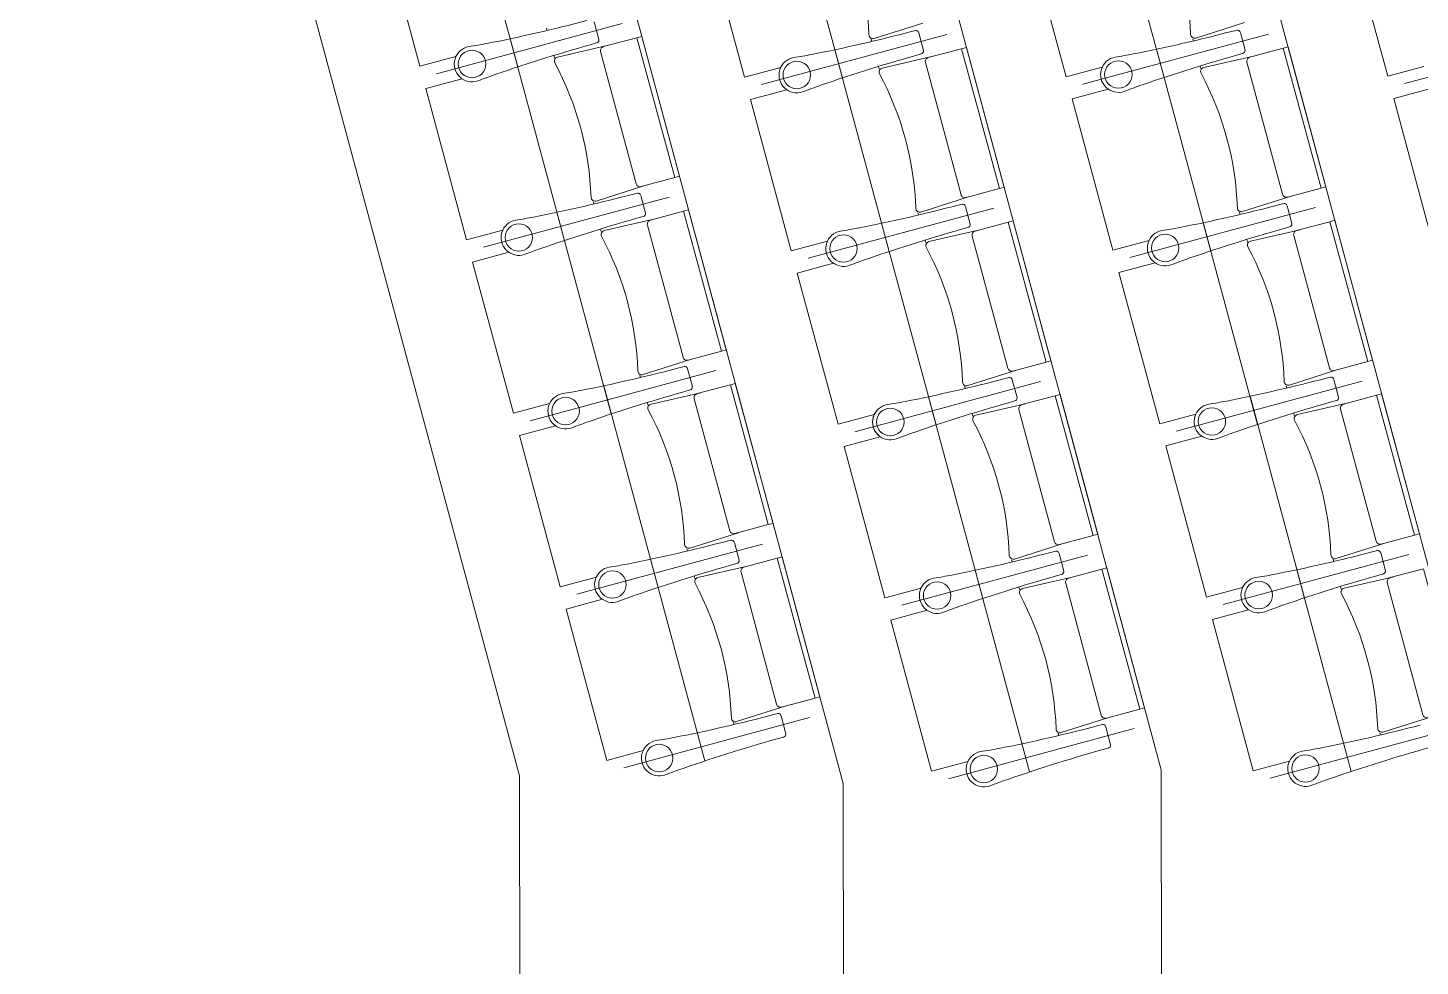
# Model space of a CAD drawing. Header units: millimetres. Extents: x 586 to 1010, y 369 to 668.
# Drawn here: x 692.656 to 696.986, y 479.977 to 482.894 of the extents above; entities that cross this region are included whole.
import ezdxf

# ---------------------------------------------------------------- set-up
doc = ezdxf.new("R2010")
doc.units = ezdxf.units.MM
doc.linetypes.add('CENTER', pattern=[2, 1.25, -0.25, 0.25, -0.25])
doc.linetypes.add('DASHED', pattern=[0.75, 0.5, -0.25])
doc.layers.add('plan line', color=7, linetype='Continuous', lineweight=15)

msp = doc.modelspace()

# ---------------------------------------------------------------- linework, layer by layer
at = {"color": 254, "lineweight": 25}
for points in [[(671.7124, 620.7085), (706.7355, 621.773), (754.2598, 613.8303), (814.6609, 600.1481), (855.7567, 598.0104), (895.0671, 567.0647), (920.0096, 542.0176), (952.0084, 521.2476), (977.2234, 504.6526), (979.6352, 479.2339), (986.3437, 463.8549), (988.7975, 462.3853)], [(654.944, 595.4717), (670.2671, 587.3174), (714.302, 595.1648), (787.0891, 595.1648), (819.3936, 580.9441), (821.0297, 562.8505), (813.4907, 552.7881), (808.7339, 539.6711), (796.4072, 534.7059), (791.0222, 527.249), (791.0222, 507.547), (797.3007, 476.5274), (814.9752, 463.8897), (836.1481, 474.6816), (874.0221, 478.5878), (885.7286, 462.7333), (863.0042, 436.0794), (845.7887, 420.6845), (845.1044, 408.6747)], [(639.2065, 583.4381), (644.7272, 575.638), (657.7961, 553.4401), (668.4043, 543.9291), (682.5178, 548.7307), (692.9838, 555.4778), (711.9339, 556.5828), (734.3456, 532.1334), (750.593, 477.7475), (754.1369, 444.164), (776.4657, 425.4473), (782.6172, 412.2355)]]:
    msp.add_spline(points, degree=3, dxfattribs=at)
at = {"layer": 'plan line'}
for p, q in [((694.1848, 480.569), (692.6579, 486.2317)), ((695.1919, 480.5447), (693.6581, 486.2332)), ((696.1812, 480.5868), (694.6582, 486.2348)), ((697.1909, 480.5526), (695.6584, 486.2364)), ((693.8753, 482.7748), (693.7484, 483.2453)), ((696.8854, 482.7438), (696.7585, 483.2143)), ((694.8851, 482.7407), (694.7582, 483.2112)), ((695.8852, 482.7423), (695.7584, 483.2128)), ((694.4172, 482.913), (694.4318, 482.8577)), ((694.4172, 482.913), (694.4318, 482.8577)), ((694.269, 482.8933), (694.2709, 482.8862)), ((695.4166, 482.886), (695.4041, 482.8829)), ((695.4166, 482.886), (695.4041, 482.8829)), ((695.427, 482.8788), (695.4416, 482.8236)), ((695.427, 482.8788), (695.4416, 482.8236)), ((696.4168, 482.8876), (696.4043, 482.8845)), ((696.4168, 482.8876), (696.4043, 482.8845)), ((696.4271, 482.8804), (696.4418, 482.8251)), ((696.4271, 482.8804), (696.4417, 482.8251)), ((695.2788, 482.8591), (695.2807, 482.852)), ((696.279, 482.8607), (696.2809, 482.8536)), ((693.9878, 482.8052), (693.8753, 482.7748)), ((694.2919, 482.8086), (694.2941, 482.8004)), ((694.9976, 482.771), (694.8851, 482.7407)), ((695.3017, 482.7744), (695.3039, 482.7663)), ((695.9978, 482.7726), (695.8852, 482.7423)), ((696.3018, 482.776), (696.304, 482.7678)), ((696.9979, 482.7742), (696.8854, 482.7438)), ((693.8939, 482.7058), (694.0065, 482.7362)), ((694.0208, 482.2353), (693.8939, 482.7058)), ((694.9037, 482.6716), (695.0163, 482.702)), ((695.9038, 482.6732), (696.0164, 482.7036)), ((696.904, 482.6748), (697.0165, 482.7052)), ((695.0305, 482.2011), (694.9037, 482.6716)), ((696.0307, 482.2027), (695.9038, 482.6732)), ((697.0308, 482.2043), (696.904, 482.6748)), ((694.4145, 482.3537), (694.4164, 482.3467)), ((694.5523, 482.3806), (694.5398, 482.3775)), ((694.5523, 482.3806), (694.5398, 482.3775)), ((694.5627, 482.3734), (694.5773, 482.3182)), ((694.5627, 482.3734), (694.5773, 482.3182)), ((696.5622, 482.3481), (696.5498, 482.345)), ((696.5622, 482.3481), (696.5498, 482.345)), ((695.4243, 482.3196), (695.4262, 482.3125)), ((695.5621, 482.3465), (695.5496, 482.3434)), ((695.5621, 482.3465), (695.5496, 482.3434)), ((695.5724, 482.3393), (695.5871, 482.284)), ((695.5724, 482.3393), (695.5871, 482.284)), ((696.4245, 482.3211), (696.4264, 482.3141)), ((696.5726, 482.3409), (696.5872, 482.2856)), ((696.5726, 482.3409), (696.5872, 482.2856)), ((694.1333, 482.2657), (694.0208, 482.2353)), ((694.4374, 482.269), (694.4396, 482.2609)), ((695.1431, 482.2315), (695.0305, 482.2011)), ((695.4471, 482.2349), (695.4493, 482.2267)), ((696.1433, 482.2331), (696.0307, 482.2027)), ((696.4473, 482.2364), (696.4495, 482.2283)), ((694.0394, 482.1663), (694.1519, 482.1966)), ((694.1662, 481.6958), (694.0394, 482.1663)), ((695.0492, 482.1321), (695.1617, 482.1625)), ((695.176, 481.6616), (695.0492, 482.1321)), ((696.0493, 482.1337), (696.1619, 482.1641)), ((696.1762, 481.6632), (696.0493, 482.1337)), ((694.6978, 481.8411), (694.6853, 481.838)), ((694.6978, 481.8411), (694.6853, 481.838)), ((694.7081, 481.8339), (694.7228, 481.7787)), ((694.7081, 481.8339), (694.7228, 481.7787)), ((694.56, 481.8142), (694.5619, 481.8071)), ((695.7076, 481.8069), (695.6951, 481.8038)), ((695.7076, 481.8069), (695.6951, 481.8038)), ((695.7179, 481.7997), (695.7326, 481.7445)), ((695.7179, 481.7997), (695.7326, 481.7445)), ((696.7077, 481.8085), (696.6952, 481.8054)), ((696.7077, 481.8085), (696.6952, 481.8054)), ((696.7181, 481.8013), (696.7327, 481.7461)), ((696.7181, 481.8013), (696.7327, 481.7461)), ((695.5698, 481.78), (695.5717, 481.773)), ((696.5699, 481.7816), (696.5718, 481.7746)), ((694.2788, 481.7261), (694.1662, 481.6958)), ((694.5828, 481.7295), (694.585, 481.7214)), ((694.1848, 481.6268), (694.2974, 481.6571)), ((695.2886, 481.692), (695.176, 481.6616)), ((695.5926, 481.6953), (695.5948, 481.6872)), ((696.2887, 481.6935), (696.1762, 481.6632)), ((696.5928, 481.6969), (696.595, 481.6888)), ((694.3117, 481.1562), (694.1848, 481.6268)), ((695.1946, 481.5926), (695.3072, 481.6229)), ((696.1948, 481.5942), (696.3074, 481.6245)), ((695.3215, 481.1221), (695.1946, 481.5926)), ((696.3217, 481.1237), (696.1948, 481.5942)), ((694.7055, 481.2747), (694.7074, 481.2676)), ((694.8433, 481.3016), (694.8308, 481.2985)), ((694.8433, 481.3016), (694.8308, 481.2985)), ((694.8536, 481.2944), (694.8682, 481.2391)), ((694.8536, 481.2944), (694.8682, 481.2391)), ((695.853, 481.2674), (695.8406, 481.2643)), ((695.853, 481.2674), (695.8406, 481.2643)), ((696.8532, 481.269), (696.8407, 481.2659)), ((696.8532, 481.269), (696.8407, 481.2659)), ((695.7153, 481.2405), (695.7172, 481.2335)), ((695.8634, 481.2602), (695.878, 481.205)), ((695.8634, 481.2602), (695.878, 481.205)), ((696.7154, 481.2421), (696.7173, 481.235)), ((696.8636, 481.2618), (696.8782, 481.2065)), ((696.8636, 481.2618), (696.8782, 481.2065)), ((694.4243, 481.1866), (694.3117, 481.1562)), ((694.7283, 481.19), (694.7305, 481.1818)), ((695.4341, 481.1524), (695.3215, 481.1221)), ((695.7381, 481.1558), (695.7403, 481.1477)), ((696.4342, 481.154), (696.3217, 481.1237)), ((696.7383, 481.1574), (696.7405, 481.1492)), ((694.3303, 481.0872), (694.4429, 481.1176)), ((694.4572, 480.6167), (694.3303, 481.0872)), ((695.3401, 481.0531), (695.4527, 481.0834)), ((695.467, 480.5826), (695.3401, 481.0531)), ((696.3403, 481.0546), (696.4528, 481.085)), ((696.4671, 480.5841), (696.3403, 481.0546)), ((694.9887, 480.762), (694.9763, 480.7589)), ((694.9991, 480.7548), (695.0137, 480.6996)), ((694.851, 480.7351), (694.8529, 480.7281)), ((695.9985, 480.7279), (695.986, 480.7248)), ((696.0089, 480.7207), (696.0235, 480.6654)), ((696.8609, 480.7025), (696.8628, 480.6955)), ((695.8607, 480.701), (695.8626, 480.6939)), ((694.5698, 480.6471), (694.4572, 480.6167)), ((695.5796, 480.6129), (695.467, 480.5826)), ((696.1986, 469.5496), (696.1812, 480.5868)), ((696.5797, 480.6145), (696.4671, 480.5841)), ((694.2022, 469.5611), (694.1848, 480.569)), ((695.2092, 469.5887), (695.1919, 480.5447))]:
    msp.add_line(p, q, dxfattribs=at)
at = {"layer": 'plan line', "linetype": 'DASHED', "ltscale": 3}
for p, q in [((694.1798, 482.7729), (694.0107, 483.4)), ((695.1896, 482.7387), (695.0205, 483.3658)), ((696.1898, 482.7403), (696.0207, 483.3674)), ((694.3253, 482.2333), (694.1562, 482.8605)), ((695.3351, 482.1992), (695.166, 482.8263)), ((696.3352, 482.2007), (696.1661, 482.8279)), ((694.4708, 481.6938), (694.3017, 482.3209)), ((695.4806, 481.6596), (695.3115, 482.2868)), ((696.4807, 481.6612), (696.3116, 482.2884)), ((694.6163, 481.1543), (694.4472, 481.7814)), ((695.626, 481.1201), (695.4569, 481.7473)), ((696.6262, 481.1217), (696.4571, 481.7488)), ((694.7617, 480.6147), (694.5926, 481.2419)), ((695.7715, 480.5806), (695.6024, 481.2077)), ((696.7717, 480.5822), (696.6026, 481.2093))]:
    msp.add_line(p, q, dxfattribs=at)
at = {"layer": 'plan line', "linetype": 'CENTER', "ltscale": 3}
for p, q in [((694.5049, 482.9076), (693.9276, 482.7519)), ((694.5049, 482.9076), (693.9276, 482.7519)), ((695.5147, 482.8734), (694.9374, 482.7178)), ((695.5147, 482.8734), (694.9374, 482.7178)), ((696.5149, 482.875), (695.9376, 482.7193)), ((696.5149, 482.875), (695.9376, 482.7193)), ((697.515, 482.8766), (696.9377, 482.7209)), ((697.515, 482.8766), (696.9377, 482.7209)), ((694.6504, 482.3681), (694.0731, 482.2124)), ((694.6504, 482.3681), (694.0731, 482.2124)), ((695.6602, 482.3339), (695.0829, 482.1782)), ((695.6602, 482.3339), (695.0829, 482.1782)), ((696.6604, 482.3355), (696.083, 482.1798)), ((696.6604, 482.3355), (696.083, 482.1798)), ((694.7959, 481.8285), (694.2186, 481.6729)), ((694.7959, 481.8285), (694.2186, 481.6729)), ((695.8057, 481.7944), (695.2284, 481.6387)), ((695.8057, 481.7944), (695.2284, 481.6387)), ((696.8058, 481.7959), (696.2285, 481.6403)), ((696.8058, 481.7959), (696.2285, 481.6403)), ((694.9414, 481.289), (694.3641, 481.1333)), ((694.9414, 481.289), (694.3641, 481.1333)), ((695.9512, 481.2548), (695.3738, 481.0992)), ((695.9512, 481.2548), (695.3738, 481.0992)), ((696.9513, 481.2564), (696.374, 481.1008)), ((696.9513, 481.2564), (696.374, 481.1008)), ((695.0868, 480.7495), (694.5095, 480.5938)), ((696.0966, 480.7153), (695.5193, 480.5596)), ((697.0968, 480.7169), (696.5195, 480.5612))]:
    msp.add_line(p, q, dxfattribs=at)
at = {"layer": 'plan line'}
for points in [[(695.3221, 483.3443), (695.1678, 483.3088, 0.474715), (695.1591, 483.2912, -0.115865), (695.2721, 482.8721, 0.474715), (695.2884, 482.8612), (695.4394, 482.909)], [(696.3222, 483.3459), (696.1679, 483.3103, 0.474715), (696.1592, 483.2927, -0.115865), (696.2722, 482.8737, 0.474715), (696.2886, 482.8628), (696.4396, 482.9106)], [(694.4577, 482.839), (694.3034, 482.8034, 0.474715), (694.2948, 482.7858, -0.115865), (694.4078, 482.3667, 0.474715), (694.4241, 482.3559), (694.5751, 482.4037)], [(694.55, 482.8638), (694.4467, 482.836, 0.414214), (694.4377, 482.8204), (694.5485, 482.4097, 0.414214), (694.5641, 482.4007), (694.6681, 482.4287), (694.55, 482.8638)], [(695.5598, 482.8296), (695.4565, 482.8018, 0.414214), (695.4475, 482.7862), (695.5583, 482.3755, 0.414214), (695.5739, 482.3665), (695.6779, 482.3946), (695.5598, 482.8296)], [(696.56, 482.8312), (696.4566, 482.8034, 0.414214), (696.4477, 482.7878), (696.5584, 482.3771, 0.414214), (696.574, 482.3681), (696.6781, 482.3961), (696.56, 482.8312)], [(695.4675, 482.8048), (695.3132, 482.7692, 0.474715), (695.3046, 482.7516, -0.115865), (695.4176, 482.3326, 0.474715), (695.4339, 482.3217), (695.5849, 482.3695)], [(696.4677, 482.8064), (696.3134, 482.7708, 0.474715), (696.3047, 482.7532, -0.115865), (696.4177, 482.3341, 0.474715), (696.4341, 482.3233), (696.5851, 482.3711)], [(694.6955, 482.3243), (694.5922, 482.2964, 0.414214), (694.5832, 482.2809), (694.694, 481.8701, 0.414214), (694.7095, 481.8612), (694.8136, 481.8892), (694.6955, 482.3243)], [(694.6032, 482.2994), (694.4489, 482.2639, 0.474715), (694.4402, 482.2463, -0.115865), (694.5533, 481.8272, 0.474715), (694.5696, 481.8163), (694.7206, 481.8642)], [(695.613, 482.2653), (695.4587, 482.2297, 0.474715), (695.45, 482.2121, -0.115865), (695.563, 481.793, 0.474715), (695.5794, 481.7822), (695.7304, 481.83)], [(695.7053, 482.2901), (695.602, 482.2623, 0.414214), (695.593, 482.2467), (695.7038, 481.836, 0.414214), (695.7193, 481.827), (695.8234, 481.855), (695.7053, 482.2901)], [(696.6132, 482.2668), (696.4589, 482.2313, 0.474715), (696.4502, 482.2137, -0.115865), (696.5632, 481.7946, 0.474715), (696.5795, 481.7837), (696.7305, 481.8316)], [(696.7054, 482.2917), (696.6021, 482.2639, 0.414214), (696.5932, 482.2483), (696.7039, 481.8375, 0.414214), (696.7195, 481.8286), (696.8236, 481.8566), (696.7054, 482.2917)], [(694.7487, 481.7599), (694.5944, 481.7243, 0.474715), (694.5857, 481.7067, -0.115865), (694.6987, 481.2877, 0.474715), (694.7151, 481.2768), (694.8661, 481.3246)], [(694.841, 481.7848), (694.7377, 481.7569, 0.414214), (694.7287, 481.7413), (694.8395, 481.3306, 0.414214), (694.855, 481.3216), (694.9591, 481.3497), (694.841, 481.7848)], [(695.8508, 481.7506), (695.7474, 481.7228, 0.414214), (695.7385, 481.7072), (695.8492, 481.2964, 0.414214), (695.8648, 481.2875), (695.9689, 481.3155), (695.8508, 481.7506)], [(696.8509, 481.7522), (696.7476, 481.7243, 0.414214), (696.7386, 481.7088), (696.8494, 481.298, 0.414214), (696.865, 481.2891), (696.969, 481.3171), (696.8509, 481.7522)], [(695.7585, 481.7257), (695.6042, 481.6902, 0.474715), (695.5955, 481.6726, -0.115865), (695.7085, 481.2535, 0.474715), (695.7249, 481.2426), (695.8759, 481.2905)], [(696.7586, 481.7273), (696.6043, 481.6918, 0.474715), (696.5957, 481.6742, -0.115865), (696.7087, 481.2551, 0.474715), (696.725, 481.2442), (696.876, 481.292)], [(694.9865, 481.2452), (694.8831, 481.2174, 0.414214), (694.8742, 481.2018), (694.9849, 480.7911, 0.414214), (695.0005, 480.7821), (695.1046, 480.8101), (694.9865, 481.2452)], [(694.8942, 481.2204), (694.7399, 481.1848, 0.474715), (694.7312, 481.1672, -0.115865), (694.8442, 480.7481, 0.474715), (694.8606, 480.7373), (695.0116, 480.7851)], [(695.904, 481.1862), (695.7497, 481.1506, 0.474715), (695.741, 481.133, -0.115865), (695.854, 480.714, 0.474715), (695.8703, 480.7031), (696.0213, 480.7509)], [(695.9963, 481.2111), (695.8929, 481.1832, 0.414214), (695.884, 481.1677), (695.9947, 480.7569, 0.414214), (696.0103, 480.7479), (696.1144, 480.776), (695.9963, 481.2111)], [(696.9041, 481.1878), (696.7498, 481.1522, 0.474715), (696.7411, 481.1346, -0.115865), (696.8542, 480.7155, 0.474715), (696.8705, 480.7047), (697.0215, 480.7525)], [(696.9964, 481.2126), (696.8931, 481.1848, 0.414214), (696.8841, 481.1692), (696.9949, 480.7585, 0.414214), (697.0104, 480.7495), (697.1145, 480.7776), (696.9964, 481.2126)]]:
    msp.add_lwpolyline(points, format="xyb", dxfattribs=at)
for points in [[(694.5655, 482.868), (694.6828, 482.4327), (694.6681, 482.4287), (694.55, 482.8638), (694.5655, 482.868)], [(695.5753, 482.8338), (695.6926, 482.3985), (695.6779, 482.3946), (695.5598, 482.8296), (695.5753, 482.8338)], [(696.5754, 482.8354), (696.6928, 482.4001), (696.6781, 482.3961), (696.56, 482.8312), (696.5754, 482.8354)], [(694.711, 482.3284), (694.8283, 481.8932), (694.8136, 481.8892), (694.6955, 482.3243), (694.711, 482.3284)], [(695.7207, 482.2943), (695.8381, 481.859), (695.8234, 481.855), (695.7053, 482.2901), (695.7207, 482.2943)], [(696.7209, 482.2959), (696.8383, 481.8606), (696.8236, 481.8566), (696.7054, 482.2917), (696.7209, 482.2959)], [(694.8564, 481.7889), (694.9738, 481.3536), (694.9591, 481.3497), (694.841, 481.7848), (694.8564, 481.7889)], [(695.8662, 481.7548), (695.9836, 481.3195), (695.9689, 481.3155), (695.8508, 481.7506), (695.8662, 481.7548)], [(696.8664, 481.7563), (696.9837, 481.3211), (696.969, 481.3171), (696.8509, 481.7522), (696.8664, 481.7563)], [(695.0019, 481.2494), (695.1193, 480.8141), (695.1046, 480.8101), (694.9865, 481.2452), (695.0019, 481.2494)], [(696.0117, 481.2152), (696.1291, 480.7799), (696.1144, 480.776), (695.9963, 481.2111), (696.0117, 481.2152)]]:
    msp.add_lwpolyline(points, dxfattribs=at)
for centre in [(694.0377, 482.782), (694.0377, 482.782), (695.0475, 482.7478), (695.0475, 482.7478), (696.0477, 482.7494), (696.0477, 482.7494), (694.1832, 482.2425), (694.1832, 482.2425), (695.193, 482.2083), (695.193, 482.2083), (696.1932, 482.2099), (696.1932, 482.2099), (694.3287, 481.7029), (694.3287, 481.7029), (695.3385, 481.6688), (695.3385, 481.6688), (696.3386, 481.6703), (696.3386, 481.6703), (694.4742, 481.1634), (694.4742, 481.1634), (695.484, 481.1292), (695.484, 481.1292), (696.4841, 481.1308), (696.4841, 481.1308), (694.6197, 480.6239), (695.6294, 480.5897), (696.6296, 480.5913)]:
    msp.add_circle(centre, 0.0427, dxfattribs=at)
for centre, radius, start, end in [((693.1204, 487.7485), 4.9966, 281.1162, 284.7717), ((693.1204, 487.7485), 4.9966, 281.1162, 284.7717), ((694.1302, 487.7144), 4.9966, 281.1162, 284.7717), ((694.1301, 487.7144), 4.9966, 281.1162, 284.7717), ((695.4177, 482.8767), 0.00935, 23.5288, 96.652), ((695.4177, 482.8767), 0.00935, 23.5288, 96.652), ((695.1303, 487.716), 4.9966, 281.1162, 284.7717), ((695.1303, 487.716), 4.9966, 281.1162, 284.7717), ((696.4178, 482.8783), 0.00935, 23.5288, 96.652), ((696.4178, 482.8783), 0.00935, 23.5288, 96.652), ((694.038, 482.7817), 0.0554, 100.5424, 288.5847), ((694.038, 482.7817), 0.0554, 100.5424, 288.5847), ((693.8885, 483.8211), 0.9947, 278.0552, 281.318), ((693.8885, 483.8211), 0.9947, 278.0552, 281.318), ((695.8532, 477.7137), 5.3287, 105.5499, 109.0735), ((695.8532, 477.7137), 5.3287, 105.5499, 109.0735), ((694.4222, 482.8567), 0.00967, 284.4661, 5.9165), ((694.4222, 482.8567), 0.00967, 284.4661, 5.9165), ((696.4321, 482.8241), 0.00967, 284.4661, 5.9165), ((696.4321, 482.8241), 0.00967, 284.4661, 5.9165), ((695.0478, 482.7475), 0.0554, 100.5424, 288.5847), ((695.0478, 482.7475), 0.0554, 100.5424, 288.5847), ((694.8983, 483.7869), 0.9947, 278.0552, 281.318), ((694.8983, 483.7869), 0.9947, 278.0552, 281.318), ((696.863, 477.6796), 5.3287, 105.5499, 109.0735), ((696.863, 477.6796), 5.3287, 105.5499, 109.0735), ((695.432, 482.8226), 0.00967, 284.4661, 5.9165), ((695.432, 482.8226), 0.00967, 284.4661, 5.9165), ((696.0479, 482.7491), 0.0554, 100.5424, 288.5847), ((696.0479, 482.7491), 0.0554, 100.5424, 288.5847), ((695.8984, 483.7885), 0.9947, 278.0552, 281.318), ((695.8984, 483.7885), 0.9947, 278.0552, 281.318), ((697.8631, 477.6811), 5.3287, 105.5499, 109.0735), ((697.8631, 477.6811), 5.3287, 105.5499, 109.0735), ((695.4493, 479.0275), 3.9554, 109.7628, 110.6309), ((695.4493, 479.0275), 3.9554, 109.7628, 110.6309), ((696.4591, 478.9933), 3.9554, 109.7628, 110.6309), ((696.4591, 478.9933), 3.9554, 109.7628, 110.6309), ((697.4593, 478.9949), 3.9554, 109.7628, 110.6309), ((697.4592, 478.9949), 3.9554, 109.7628, 110.6309), ((693.2658, 487.209), 4.9966, 281.1162, 284.7717), ((693.2658, 487.209), 4.9966, 281.1162, 284.7717), ((694.5534, 482.3714), 0.00935, 23.5288, 96.652), ((694.5534, 482.3714), 0.00935, 23.5288, 96.652), ((696.5633, 482.3388), 0.00935, 23.5288, 96.652), ((696.5633, 482.3388), 0.00935, 23.5288, 96.652), ((694.034, 483.2815), 0.9947, 278.0552, 281.318), ((694.034, 483.2815), 0.9947, 278.0552, 281.318), ((695.9987, 477.1742), 5.3287, 105.5499, 109.0735), ((695.9987, 477.1742), 5.3287, 105.5499, 109.0735), ((694.5677, 482.3172), 0.00967, 284.4661, 5.9165), ((694.5677, 482.3172), 0.00967, 284.4661, 5.9165), ((694.2756, 487.1748), 4.9966, 281.1162, 284.7717), ((694.2756, 487.1748), 4.9966, 281.1162, 284.7717), ((695.5632, 482.3372), 0.00935, 23.5288, 96.652), ((695.5632, 482.3372), 0.00935, 23.5288, 96.652), ((695.2758, 487.1764), 4.9966, 281.1162, 284.7717), ((695.2758, 487.1764), 4.9966, 281.1162, 284.7717), ((694.1835, 482.2422), 0.0554, 100.5424, 288.5847), ((694.1835, 482.2422), 0.0554, 100.5424, 288.5847), ((695.1933, 482.208), 0.0554, 100.5424, 288.5847), ((695.1933, 482.208), 0.0554, 100.5424, 288.5847), ((695.0437, 483.2474), 0.9947, 278.0552, 281.318), ((695.0437, 483.2474), 0.9947, 278.0552, 281.318), ((697.0085, 477.14), 5.3287, 105.5499, 109.0735), ((697.0085, 477.14), 5.3287, 105.5499, 109.0735), ((695.5775, 482.283), 0.00967, 284.4661, 5.9165), ((695.5775, 482.283), 0.00967, 284.4661, 5.9165), ((696.1934, 482.2096), 0.0554, 100.5424, 288.5847), ((696.1934, 482.2096), 0.0554, 100.5424, 288.5847), ((696.0439, 483.249), 0.9947, 278.0552, 281.318), ((696.0439, 483.249), 0.9947, 278.0552, 281.318), ((698.0086, 477.1416), 5.3287, 105.5499, 109.0735), ((698.0086, 477.1416), 5.3287, 105.5499, 109.0735), ((696.5776, 482.2846), 0.00967, 284.4661, 5.9165), ((696.5776, 482.2846), 0.00967, 284.4661, 5.9165), ((695.5948, 478.488), 3.9554, 109.7628, 110.6309), ((695.5948, 478.488), 3.9554, 109.7628, 110.6309), ((696.6046, 478.4538), 3.9554, 109.7628, 110.6309), ((696.6046, 478.4538), 3.9554, 109.7628, 110.6309), ((697.6047, 478.4554), 3.9554, 109.7628, 110.6309), ((697.6047, 478.4554), 3.9554, 109.7628, 110.6309), ((693.4113, 486.6695), 4.9966, 281.1162, 284.7717), ((693.4113, 486.6695), 4.9966, 281.1162, 284.7717), ((694.6989, 481.8318), 0.00935, 23.5288, 96.652), ((694.6989, 481.8318), 0.00935, 23.5288, 96.652), ((694.4211, 486.6353), 4.9966, 281.1162, 284.7717), ((694.4211, 486.6353), 4.9966, 281.1162, 284.7717), ((695.7086, 481.7977), 0.00935, 23.5288, 96.652), ((695.7086, 481.7977), 0.00935, 23.5288, 96.652), ((695.4213, 486.6369), 4.9966, 281.1162, 284.7717), ((695.4213, 486.6369), 4.9966, 281.1162, 284.7717), ((696.7088, 481.7992), 0.00935, 23.5288, 96.652), ((696.7088, 481.7992), 0.00935, 23.5288, 96.652), ((694.329, 481.7026), 0.0554, 100.5424, 288.5847), ((694.329, 481.7026), 0.0554, 100.5424, 288.5847), ((694.1794, 482.742), 0.9947, 278.0552, 281.318), ((694.1794, 482.742), 0.9947, 278.0552, 281.318), ((696.1442, 476.6347), 5.3287, 105.5499, 109.0735), ((696.1442, 476.6347), 5.3287, 105.5499, 109.0735), ((694.7131, 481.7777), 0.00967, 284.4661, 5.9165), ((694.7131, 481.7777), 0.00967, 284.4661, 5.9165), ((695.7229, 481.7435), 0.00967, 284.4661, 5.9165), ((695.7229, 481.7435), 0.00967, 284.4661, 5.9165), ((696.7231, 481.7451), 0.00967, 284.4661, 5.9165), ((696.7231, 481.7451), 0.00967, 284.4661, 5.9165), ((695.3388, 481.6685), 0.0554, 100.5424, 288.5847), ((695.3387, 481.6685), 0.0554, 100.5424, 288.5847), ((695.1892, 482.7078), 0.9947, 278.0552, 281.318), ((695.1892, 482.7078), 0.9947, 278.0552, 281.318), ((697.154, 476.6005), 5.3287, 105.5499, 109.0735), ((697.154, 476.6005), 5.3287, 105.5499, 109.0735), ((696.3389, 481.67), 0.0554, 100.5424, 288.5847), ((696.3389, 481.67), 0.0554, 100.5424, 288.5847), ((696.1894, 482.7094), 0.9947, 278.0552, 281.318), ((696.1894, 482.7094), 0.9947, 278.0552, 281.318), ((698.1541, 476.6021), 5.3287, 105.5499, 109.0735), ((698.1541, 476.6021), 5.3287, 105.5499, 109.0735), ((695.7403, 477.9484), 3.9554, 109.7628, 110.6309), ((695.7403, 477.9484), 3.9554, 109.7628, 110.6309), ((696.7501, 477.9143), 3.9554, 109.7628, 110.6309), ((696.7501, 477.9143), 3.9554, 109.7628, 110.6309), ((697.7502, 477.9159), 3.9554, 109.7628, 110.6309), ((697.7502, 477.9159), 3.9554, 109.7628, 110.6309), ((693.5568, 486.1299), 4.9966, 281.1162, 284.7717), ((693.5568, 486.1299), 4.9966, 281.1162, 284.7717), ((694.8443, 481.2923), 0.00935, 23.5288, 96.652), ((694.8443, 481.2923), 0.00935, 23.5288, 96.652), ((695.8541, 481.2581), 0.00935, 23.5288, 96.652), ((695.8541, 481.2581), 0.00935, 23.5288, 96.652), ((695.5667, 486.0974), 4.9966, 281.1162, 284.7717), ((695.5667, 486.0974), 4.9966, 281.1162, 284.7717), ((696.8543, 481.2597), 0.00935, 23.5288, 96.652), ((696.8543, 481.2597), 0.00935, 23.5288, 96.652), ((694.3249, 482.2025), 0.9947, 278.0552, 281.318), ((694.3249, 482.2025), 0.9947, 278.0552, 281.318), ((696.2896, 476.0951), 5.3287, 105.5499, 109.0735), ((696.2896, 476.0951), 5.3287, 105.5499, 109.0735), ((694.8586, 481.2381), 0.00967, 284.4661, 5.9165), ((694.8586, 481.2381), 0.00967, 284.4661, 5.9165), ((694.5666, 486.0958), 4.9966, 281.1162, 284.7717), ((694.5666, 486.0958), 4.9966, 281.1162, 284.7717), ((694.4744, 481.1631), 0.0554, 100.5424, 288.5847), ((694.4744, 481.1631), 0.0554, 100.5424, 288.5847), ((695.4842, 481.1289), 0.0554, 100.5424, 288.5847), ((695.4842, 481.1289), 0.0554, 100.5424, 288.5847), ((695.3347, 482.1683), 0.9947, 278.0552, 281.318), ((695.3347, 482.1683), 0.9947, 278.0552, 281.318), ((697.2994, 476.061), 5.3287, 105.5499, 109.0735), ((697.2994, 476.061), 5.3287, 105.5499, 109.0735), ((695.8684, 481.204), 0.00967, 284.4661, 5.9165), ((695.8684, 481.204), 0.00967, 284.4661, 5.9165), ((696.4844, 481.1305), 0.0554, 100.5424, 288.5847), ((696.4844, 481.1305), 0.0554, 100.5424, 288.5847), ((696.3349, 482.1699), 0.9947, 278.0552, 281.318), ((696.3349, 482.1699), 0.9947, 278.0552, 281.318), ((698.2996, 476.0626), 5.3287, 105.5499, 109.0735), ((698.2996, 476.0626), 5.3287, 105.5499, 109.0735), ((696.8686, 481.2055), 0.00967, 284.4661, 5.9165), ((696.8686, 481.2055), 0.00967, 284.4661, 5.9165), ((695.8857, 477.4089), 3.9554, 109.7628, 110.6309), ((695.8857, 477.4089), 3.9554, 109.7628, 110.6309), ((696.8955, 477.3747), 3.9554, 109.7628, 110.6309), ((696.8955, 477.3747), 3.9554, 109.7628, 110.6309), ((697.8957, 477.3763), 3.9554, 109.7628, 110.6309), ((697.8957, 477.3763), 3.9554, 109.7628, 110.6309), ((693.7023, 485.5904), 4.9966, 281.1162, 284.7717), ((694.9898, 480.7528), 0.00935, 23.5288, 96.652), ((694.7121, 485.5563), 4.9966, 281.1162, 284.7717), ((695.9996, 480.7186), 0.00935, 23.5288, 96.652), ((695.7122, 485.5578), 4.9966, 281.1162, 284.7717), ((694.6199, 480.6236), 0.0554, 100.5424, 288.5847), ((694.4704, 481.663), 0.9947, 278.0552, 281.318), ((696.4351, 475.5556), 5.3287, 105.5499, 109.0735), ((695.0041, 480.6986), 0.00967, 284.4661, 5.9165), ((696.0139, 480.6644), 0.00967, 284.4661, 5.9165), ((695.6297, 480.5894), 0.0554, 100.5424, 288.5847), ((695.4802, 481.6288), 0.9947, 278.0552, 281.318), ((697.4449, 475.5214), 5.3287, 105.5499, 109.0735), ((696.6299, 480.591), 0.0554, 100.5424, 288.5847), ((696.4803, 481.6304), 0.9947, 278.0552, 281.318), ((698.4451, 475.523), 5.3287, 105.5499, 109.0735), ((696.0312, 476.8694), 3.9554, 109.7628, 110.6309), ((697.041, 476.8352), 3.9554, 109.7628, 110.6309), ((698.0412, 476.8368), 3.9554, 109.7628, 110.6309)]:
    msp.add_arc(centre, radius, start, end, dxfattribs=at)

doc.saveas('drawing.dxf')
